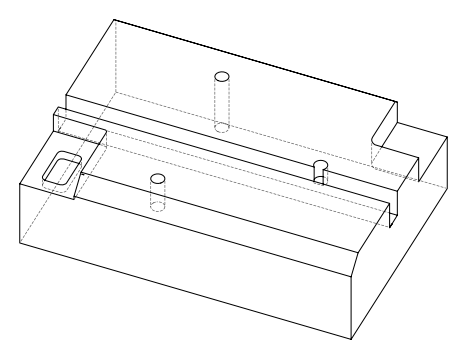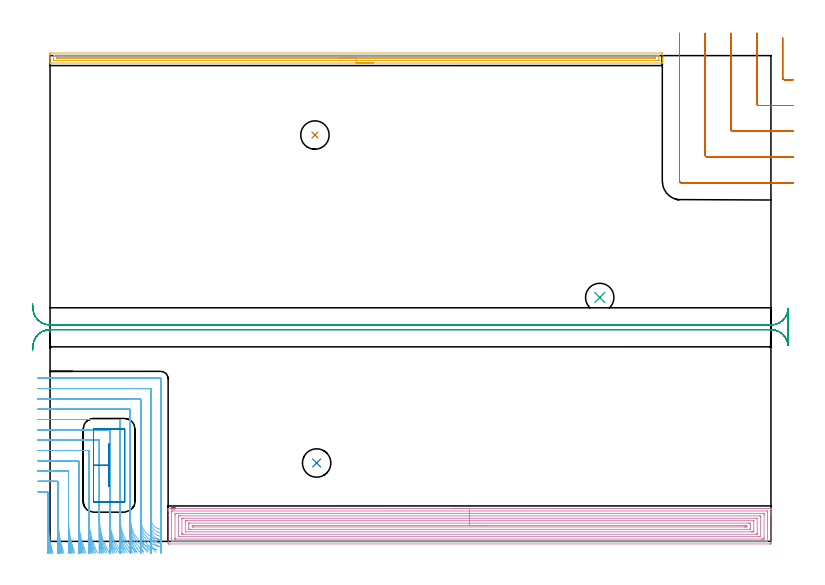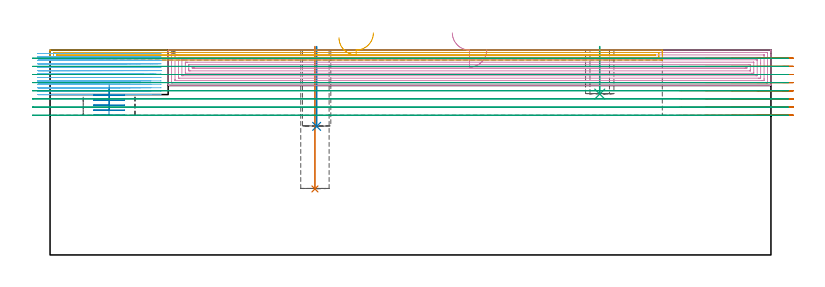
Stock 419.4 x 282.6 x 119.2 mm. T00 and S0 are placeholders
(PLAN: 9 operations, 5 tool changes, 94.8 min)
(1 INDEXABLE_INSERT_DRILL_BLIND_HOLE_FROM_SOLID | STEP1POCKET | NXT0302_004 | 0.33 min | 17199 mm3)
(2 INDEXABLE_INSERT_DRILL_BLIND_HOLE_FROM_SOLID_1 | STEP1POCKET_1 | NXT0302_004 | 0.19 min | 9434 mm3)
(3 INDEXABLE_INSERT_DRILL_BLIND_HOLE_FROM_SOLID_2 | STEP1POCKET_2 | NXT0302_004 | 0.11 min | 5421 mm3)
(4 AREA_MILL | FG_CHAMFER_SURFACE | UGT0205_001 | 22.7 min | 76103 mm3)
(5 AREA_MILL_1 | FG_CHAMFER_SURFACE_1 | UGT0205_001 | 8.69 min | 6055 mm3)
(6 MILL_CORNER_NOTCH_RECTANGULAR | CORNER_NOTCH_RECTANGULAR | NXT0201_009 | Follow Part, ap 2, ae 75% | 37.19 min | 174188 mm3)
(7 MILL_CORNER_NOTCH_RECTANGULAR_1 | CORNER_NOTCH_RECTANGULAR_1 | UGT0201_094 | Follow Part, ap 5, ae 75% | 8.38 min | 200171 mm3)
(8 MILL_RECTANGULAR_POCKET | POCKET_RECTANGULAR_STRAIGHT | NXT0201_011 | Follow Part, ap 3, ae 75% | 2.27 min | 19284 mm3)
(9 MILL_RECTANGULAR_SLOT | SLOT_RECTANGULAR | UGT0201_094 | Follow Part, ap 5, ae 75% | 14.93 min | 360445 mm3)
(TOOL NXT0302_004 | Index. Insert Drill 16.5mm [880-D1650L20-05] | D16.5 PA176 FL83 Z2)
(TOOL UGT0205_001 | Chamfer Mill 20 x 3 x 45 deg. | D20 FL50 Z2)
(TOOL NXT0201_009 | ENDMILL 8mm [2P460-0800-NA 1630] | D8 FL26 Z6)
(TOOL UGT0201_094 | End mill 20 mm | D20 FL38 Z4)
(TOOL NXT0201_011 | ENDMILL 12mm [2P460-1200-NA 1630] | D12 FL38 Z6)
(OP 1 INDEXABLE_INSERT_DRILL_BLIND_HOLE_FROM_SOLID)
G17 G21 G94 G90
T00 M6
G54
G17 G0 G90 X154.1 Y236.4 S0 M3
G43 Z129.2 H1
G94 G81 G98 Z38.4 F250. R121.2
G80
M5
M2
(OP 2 INDEXABLE_INSERT_DRILL_BLIND_HOLE_FROM_SOLID_1)
G17 G21 G94 G90
T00 M6
G54
G17 G0 G90 X155.1 Y45.6 S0 M3
G43 Z129.2 H1
G94 G81 G98 Z74.8 F250. R121.2
G80
M5
M2
(OP 3 INDEXABLE_INSERT_DRILL_BLIND_HOLE_FROM_SOLID_2)
G17 G21 G94 G90
T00 M6
G54
G17 G0 G90 X319.8 Y141.9 S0 M3
G43 Z129.2 H1
G94 G81 G98 Z93.6 F250. R121.2
G80
M5
M2
(OP 4 AREA_MILL)
G17 G21 G94 G90
T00 M6
G54
G17 G0 G90 X234.05 Y19.1 S1061 M3
G43 Z129.2 H0
G94 G1 X234.088 Z128.328 F250.
X234.202 Z127.463
X234.391 Z126.612
X234.653 Z125.78
X234.987 Z124.974
X235.39 Z124.2
X235.858 Z123.464
X236.39 Z122.772
X236.979 Z122.129
X237.622 Z121.539
X238.314 Z121.008
X239.05 Z120.54
X239.824 Z120.137
X240.63 Z119.803
X241.462 Z119.541
X242.314 Z119.352
X243.178 Z119.238
X244.05 Z119.2
X419.223
X419.39 Y19.097 Z119.188
X419.393 Y19.065 Z119.156
X419.4 Y18.675 Z118.775
Y18.377 Z118.477
Y17.676 Z117.771
Y16.437 Z116.534
Y15.9 Z115.995
Y15.281 Z115.377
Y-0.695 Z99.403
X419.398 Y-0.963 Z99.134
X419.392 Y-1.492 Z98.606
X419.311 Y-1.494 Z98.603
X418.776 Y-1.5 Z98.6
X69.324
X68.788 Y-1.494 Z98.603
X68.708 Y-1.492 Z98.606
X68.7 Y-0.963 Z99.134
Y15.281 Z115.377
Y17.676 Z117.771
Y18.377 Z118.477
Y18.676 Z118.775
X68.707 Y19.065 Z119.156
X68.71 Y19.097 Z119.188
X68.877 Y19.1 Z119.2
X244.05
Y17.686 Z117.786
X416.989 Y17.685 Z117.785
X417.39 Y17.676 Z117.776
X417.399 Y17.269 Z117.369
X417.4 Y9.483 Z109.583
X417.399 Y0.405 Z100.505
X417.39 Y-0.076 Z100.024
X416.999 Y-0.086 Z100.014
X416.989
X71.111
X70.71 Y-0.076 Z100.024
X70.701 Y0.331 Z100.431
X70.7 Y11.871 Z111.971
X70.701 Y17.195 Z117.295
X70.71 Y17.676 Z117.776
X71.101 Y17.686 Z117.786
X71.111
X244.05
Y16.271 Z116.371
X415.201
X415.326 Y16.269 Z116.369
X415.37 Y16.267 Z116.367
X415.388 Y16.265 Z116.365
X415.391 Y16.228 Z116.328
X415.396 Y16.097 Z116.197
X415.399 Y15.9 Z116.
X415.4 Y15.703 Z115.803
Y2.39 Z102.49
X415.397 Y1.7 Z101.8
X415.393 Y1.509 Z101.609
X415.379 Y1.335 Z101.435
X415.201 Y1.333 Z101.433
X414.68 Y1.33 Z101.43
X414.308 Y1.329 Z101.429
X413.788 Y1.328 Z101.428
X72.898 Y1.329 Z101.429
X72.774 Y1.331 Z101.431
X72.73 Y1.333 Z101.433
X72.712 Y1.335 Z101.435
X72.709 Y1.372 Z101.472
X72.704 Y1.502 Z101.602
X72.701 Y1.7 Z101.8
X72.7 Y1.897 Z101.997
Y15.21 Z115.31
X72.703 Y15.9 Z116.
X72.707 Y16.091 Z116.191
X72.721 Y16.264 Z116.364
X72.898 Y16.267 Z116.367
X73.42 Y16.27 Z116.37
X73.792 Y16.271 Z116.371
X74.312
X244.05
Y14.857 Z114.957
X412.677
X413.3 Y14.854 Z114.954
X413.371 Y14.852 Z114.952
X413.388 Y14.851 Z114.951
X413.391 Y14.833 Z114.933
X413.395 Y14.78 Z114.88
X413.398 Y14.566 Z114.666
X413.4 Y14.139 Z114.239
Y11.477 Z111.577
Y3.489 Z103.589
X413.398 Y3.038 Z103.138
X413.394 Y2.82 Z102.92
X413.39 Y2.766 Z102.866
X413.385 Y2.749 Z102.849
X413.362 Y2.748 Z102.848
X413.255 Y2.745 Z102.845
X412.52 Y2.743 Z102.843
X412.364
X75.423
X74.8 Y2.746 Z102.846
X74.729 Y2.748 Z102.848
X74.712 Y2.749 Z102.849
X74.709 Y2.767 Z102.867
X74.705 Y2.82 Z102.92
X74.701 Y3.034 Z103.134
X74.7 Y3.461 Z103.561
Y6.123 Z106.223
Y14.111 Z114.211
X74.702 Y14.562 Z114.662
X74.706 Y14.78 Z114.88
X74.71 Y14.834 Z114.934
X74.715 Y14.851 Z114.951
X74.738 Y14.852 Z114.952
X74.845 Y14.855 Z114.955
X75.58 Y14.857 Z114.957
X75.736
X244.05
Y13.443 Z113.543
X410.733
X410.939 Y13.442 Z113.542
X411.352 Y13.436 Z113.536
X411.391 Y13.434 Z113.534
X411.394 Y13.422 Z113.522
X411.398 Y13.391 Z113.491
X411.4 Y13.332 Z113.432
Y13.238 Z113.338
X411.399 Y4.588 Z104.688
X411.396 Y4.362 Z104.462
X411.39 Y4.197 Z104.297
X411.385 Y4.164 Z104.264
X411.284 Y4.161 Z104.261
X411.146 Y4.158 Z104.258
X410.939 Y4.157 Z104.257
X410.733
X77.367
X77.16 Y4.158 Z104.258
X76.748 Y4.164 Z104.264
X76.709 Y4.166 Z104.266
X76.706 Y4.178 Z104.278
X76.702 Y4.209 Z104.309
X76.7 Y4.268 Z104.368
Y4.362 Z104.462
X76.701 Y13.012 Z113.112
X76.704 Y13.238 Z113.338
X76.71 Y13.403 Z113.503
X76.715 Y13.436 Z113.536
X76.816 Y13.439 Z113.539
X76.954 Y13.442 Z113.542
X77.161 Y13.443 Z113.543
X77.367
X244.05
Y12.029 Z112.129
X409.269 Y12.028 Z112.128
X409.344 Y12.027 Z112.127
X409.38 Y12.024 Z112.124
X409.39 Y12.022 Z112.122
X409.392 Y12.013 Z112.113
X409.398 Y11.9 Z112.
X409.4 Y6.137 Z106.237
X409.398 Y5.687 Z105.787
X409.394 Y5.622 Z105.722
X409.39 Y5.586 Z105.686
X409.37 Y5.578 Z105.678
X409.23 Y5.575 Z105.675
X408.945 Y5.573 Z105.673
X408.621 Y5.571 Z105.671
X408.052
X78.831
X78.756 Y5.573 Z105.673
X78.72 Y5.576 Z105.676
X78.71 Y5.578 Z105.678
X78.708 Y5.587 Z105.687
X78.701 Y5.7 Z105.8
X78.7 Y11.027 Z111.127
Y11.463 Z111.563
X78.702 Y11.913 Z112.013
X78.706 Y11.978 Z112.078
X78.71 Y12.014 Z112.114
X78.73 Y12.022 Z112.122
X78.87 Y12.024 Z112.124
X79.155 Y12.027 Z112.127
X79.479 Y12.029 Z112.129
X80.048
X244.05
Y10.615 Z110.715
X406.264
X407.122 Y10.611 Z110.711
X407.158 Y10.608 Z110.708
X407.39 Y10.575 Z110.675
X407.396 Y10.338 Z110.438
X407.399 Y9.688 Z109.788
X407.4 Y9.447 Z109.547
X407.399 Y7.673 Z107.773
X407.392 Y7.025 Z107.125
X407.39 Y7.001 Z107.101
X407.316 Y6.992 Z107.092
X407.237 Y6.987 Z107.087
X407.197 Y6.986 Z107.086
X81.836 Y6.985 Z107.085
X80.978 Y6.989 Z107.089
X80.942 Y6.992 Z107.092
X80.71 Y7.025 Z107.125
X80.704 Y7.262 Z107.362
X80.701 Y7.912 Z108.012
X80.7 Y8.153 Z108.253
X80.701 Y9.927 Z110.027
X80.708 Y10.575 Z110.675
X80.71 Y10.599 Z110.699
X80.784 Y10.608 Z110.708
X80.863 Y10.613 Z110.713
X80.903 Y10.614 Z110.714
X244.05 Y10.615 Z110.715
Y9.2 Z109.3
X404.477
X404.969 Y9.198 Z109.298
X405.37 Y9.193 Z109.293
X405.398 Y8.8 Z108.9
Y8.772 Z108.872
X405.37 Y8.407 Z108.507
X404.878 Y8.401 Z108.501
X404.477 Y8.4 Z108.5
X403.986
X83.623
X83.131 Y8.402 Z108.502
X82.73 Y8.407 Z108.507
X82.702 Y8.8 Z108.9
X82.701 Y8.828 Z108.928
X82.73 Y9.193 Z109.293
X83.222 Y9.198 Z109.298
X83.623 Y9.2 Z109.3
X84.114
X244.05
X244.922 Z109.338
X245.786 Z109.452
X246.638 Z109.641
X247.47 Z109.903
X248.276 Z110.237
X249.05 Z110.64
X249.786 Z111.109
X250.478 Z111.64
X251.121 Z112.229
X251.71 Z112.873
X252.242 Z113.565
X252.71 Z114.3
X253.113 Z115.074
X253.447 Z115.88
X253.709 Z116.712
X253.898 Z117.564
X254.012 Z118.429
X254.05 Z119.3
G0 Z129.2
M5
M2
(OP 5 AREA_MILL_1)
G17 G21 G94 G90
T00 M6
G54
G17 G0 G90 X188.1 Y278.3 S1061 M3
G43 Z129.2 H0
G94 G1 X188.062 Z128.328 F250.
X187.948 Z127.463
X187.759 Z126.612
X187.497 Z125.78
X187.163 Z124.974
X186.76 Z124.2
X186.292 Z123.464
X185.76 Z122.772
X185.171 Z122.129
X184.528 Z121.539
X183.836 Z121.008
X183.1 Z120.54
X182.326 Z120.137
X181.52 Z119.803
X180.688 Z119.541
X179.837 Z119.352
X178.972 Z119.238
X178.1 Z119.2
X0.181
X0.01 Y278.303 Z119.188
X0.002 Y278.416 Z119.076
X0. Y278.535 Z118.965
Y278.756 Z118.744
Y279.46 Z118.035
Y280.682 Z116.815
Y281.2 Z116.294
Y281.811 Z115.684
Y283.551 Z113.946
X0.003 Y283.81 Z113.687
X0.01 Y284.094 Z113.403
X0.332 Y284.098 Z113.4
X0.628 Y284.1
X355.572
X355.868 Y284.098
X356.19 Y284.094 Z113.403
X356.2 Y283.81 Z113.687
Y281.2 Z116.294
Y280.682 Z116.815
Y280.33 Z117.166
Y279.812 Z117.684
Y279.46 Z118.035
Y278.756 Z118.744
Y278.535 Z118.965
X356.198 Y278.416 Z119.076
X356.19 Y278.303 Z119.188
X356.019 Y278.3 Z119.2
X178.1
Y279.714 Z117.786
X2.416 Y279.715 Z117.785
X2.153 Y279.716 Z117.784
X2.053 Y279.719 Z117.781
X2.011 Y279.721 Z117.779
X2.009 Y279.744 Z117.756
X2.002 Y279.863 Z117.637
X2. Y280.33 Z117.17
Y280.735 Z116.765
Y282.07 Z115.43
Y282.474 Z115.026
X2.003 Y282.61 Z114.89
X2.007 Y282.658 Z114.842
X2.011 Y282.679 Z114.821
X2.022 Y282.681 Z114.819
X2.1 Y282.683 Z114.817
X2.416 Y282.685 Z114.815
X2.677 Y282.686 Z114.814
X353.784 Y282.685 Z114.815
X354.047 Y282.684 Z114.816
X354.147 Y282.681 Z114.819
X354.189 Y282.679 Z114.821
X354.191 Y282.656 Z114.844
X354.198 Y282.537 Z114.963
X354.2 Y282.07 Z115.43
Y281.665 Z115.835
Y280.33 Z117.17
Y279.926 Z117.574
X354.197 Y279.79 Z117.71
X354.193 Y279.742 Z117.758
X354.189 Y279.72 Z117.78
X354.178 Y279.719 Z117.781
X354.1 Y279.717 Z117.783
X353.784 Y279.715 Z117.785
X353.523 Y279.714 Z117.786
X178.1
Y281.128 Z116.372
X4.277 Y281.129 Z116.371
X4.204 Y281.13 Z116.37
X4.131 Y281.133 Z116.367
X4.01 Y281.14 Z116.36
X4.008 Y281.2 Z116.3
X4.01 Y281.248 Z116.252
X4.016 Y281.265 Z116.235
X4.058 Y281.268 Z116.232
X4.132 Y281.271 Z116.229
X351.923
X351.996 Y281.27 Z116.23
X352.069 Y281.267 Z116.233
X352.19 Y281.26 Z116.24
X352.192 Y281.2 Z116.3
X352.19 Y281.152 Z116.348
X352.184 Y281.135 Z116.365
X352.142 Y281.132 Z116.368
X352.068 Y281.129 Z116.371
X178.1 Y281.128 Z116.372
X177.228 Z116.41
X176.364 Z116.524
X175.512 Z116.712
X174.68 Z116.975
X173.874 Z117.309
X173.1 Z117.711
X172.364 Z118.18
X171.672 Z118.711
X171.029 Z119.301
X170.44 Z119.944
X169.909 Z120.636
X169.44 Z121.372
X169.037 Z122.145
X168.703 Z122.951
X168.441 Z123.783
X168.252 Z124.635
X168.138 Z125.5
X168.1 Z126.372
G0 Z129.2
M5
M2
(OP 6 MILL_CORNER_NOTCH_RECTANGULAR)
G17 G21 G94 G90
T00 M6
G54
G17 G0 G90 X1.723 Y-6.898 S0 M3
G43 Z129.2 H1
Z117.208
G94 G1 X0.947 Y-4. F250.
G2 X-1.3 Y13.074 R66. F500.
G1 Y28.505
G3 X-1.695 Y28.9 R0.4
G1 X-4.
X-7. F250.
G0 Z129.2
X8.034 Y-6.876
Z117.208
G1 X7.181 Y-4.
G2 X4.7 Y13.074 R60. F500.
G1 Y34.505
G3 X4.305 Y34.9 R0.4
G1 X-4.
X-7. F250.
G0 Z129.2
X14.419 Y-6.846
Z117.208
G1 X13.47 Y-4.
G2 X10.7 Y13.074 R54. F500.
G1 Y40.504
G3 X10.304 Y40.9 R0.4
G1 X-4.
X-7. F250.
G0 Z129.2
X20.906 Y-6.804
Z117.208
G1 X19.839 Y-4.
G2 X16.7 Y13.074 R48. F500.
G1 Y46.504
G3 X16.304 Y46.9 R0.4
G1 X-4.
X-7. F250.
G0 Z129.2
X27.547 Y-6.741
Z117.208
G1 X26.327 Y-4.
G2 X22.7 Y13.074 R42. F500.
G1 Y52.504
G3 X22.304 Y52.9 R0.4
G1 X-4.
X-7. F250.
G0 Z129.2
X34.429 Y-6.641
Z117.208
G1 X33.006 Y-4.
G2 X28.7 Y13.074 R36. F500.
G1 Y58.504
G3 X28.304 Y58.9 R0.4
G1 X-4.
X-7. F250.
G0 Z129.2
X41.74 Y-6.467
Z117.208
G1 X40.033 Y-4.
G2 X34.7 Y13.074 R30. F500.
G1 Y64.504
G3 X34.304 Y64.9 R0.4
G1 X-4.
X-7. F250.
G0 Z129.2
X49.968 Y-6.108
Z117.208
G1 X47.833 Y-4.
G2 X40.7 Y13.074 R24. F500.
G1 Y70.503
G3 X40.303 Y70.9 R0.4
G1 X-4.
X-7. F250.
G0 Z129.2
X61.817 Y-4.945
Z117.208
G1 X58.973 Y-3.991
G2 X46.7 Y13.074 R18. F500.
G1 Y76.503
G3 X46.303 Y76.9 R0.4
G1 X-4.
X-7. F250.
G0 Z129.2
X64.179 Y0.992
Z117.208
G1 X62.7 Y1.242
G2 X52.7 Y13.074 R12. F500.
G1 Y82.503
G3 X52.303 Y82.9 R0.4
G1 X-4.
X-7. F250.
G0 Z129.2
X64.114 Y6.917
Z117.208
G1 X62.7 Y7.417
G2 X58.7 Y13.074 R6. F500.
G1 Y88.503
G3 X58.303 Y88.9 R0.4
G1 X-4.
X-7. F250.
G0 Z129.2
X64.7 Y10.074
Z117.208
G1 Y13.074
Y94.5 F500.
G3 X64.3 Y94.9 R0.4
G1 X-4.
X-7. F250.
G0 Z129.2
X1.132 Y-6.921
Z115.215
G1 X0.446 Y-4.
G2 X-1.3 Y11.082 R66. F500.
G1 Y28.505
G3 X-1.695 Y28.9 R0.4
G1 X-4.
X-7. F250.
G0 Z129.2
X7.38 Y-6.904
Z115.215
G1 X6.626 Y-4.
G2 X4.7 Y11.082 R60. F500.
G1 Y34.505
G3 X4.305 Y34.9 R0.4
G1 X-4.
X-7. F250.
G0 Z129.2
X13.687 Y-6.881
Z115.215
G1 X12.849 Y-4.
G2 X10.7 Y11.082 R54. F500.
G1 Y40.504
G3 X10.304 Y40.9 R0.4
G1 X-4.
X-7. F250.
G0 Z129.2
X20.073 Y-6.848
Z115.215
G1 X19.131 Y-4.
G2 X16.7 Y11.082 R48. F500.
G1 Y46.504
G3 X16.304 Y46.9 R0.4
G1 X-4.
X-7. F250.
G0 Z129.2
X26.578 Y-6.8
Z115.215
G1 X25.501 Y-4.
G2 X22.7 Y11.082 R42. F500.
G1 Y52.504
G3 X22.304 Y52.9 R0.4
G1 X-4.
X-7. F250.
G0 Z129.2
X33.268 Y-6.724
Z115.215
G1 X32.011 Y-4.
G2 X28.7 Y11.082 R36. F500.
G1 Y58.504
G3 X28.304 Y58.9 R0.4
G1 X-4.
X-7. F250.
G0 Z129.2
X40.275 Y-6.593
Z115.215
G1 X38.766 Y-4.
G2 X34.7 Y11.082 R30. F500.
G1 Y64.504
G3 X34.304 Y64.9 R0.4
G1 X-4.
X-7. F250.
G0 Z129.2
X47.916 Y-6.334
Z115.215
G1 X46.031 Y-4.
G2 X40.7 Y11.082 R24. F500.
G1 Y70.503
G3 X40.303 Y70.9 R0.4
G1 X-4.
X-7. F250.
G0 Z129.2
X57.388 Y-5.638
Z115.215
G1 X54.874 Y-4.
G2 X46.7 Y11.082 R18. F500.
G1 Y76.503
G3 X46.303 Y76.9 R0.4
G1 X-4.
X-7. F250.
G0 Z129.2
X64.109 Y-0.997
Z115.215
G1 X62.631 Y-0.739
G2 X52.7 Y11.082 R12. F500.
G1 Y82.503
G3 X52.303 Y82.9 R0.4
G1 X-4.
X-7. F250.
G0 Z129.2
X64.114 Y4.925
Z115.215
G1 X62.7 Y5.425
G2 X58.7 Y11.082 R6. F500.
G1 Y88.503
G3 X58.303 Y88.9 R0.4
G1 X-4.
X-7. F250.
G0 Z129.2
X64.7 Y8.082
Z115.215
G1 Y11.082
Y94.5 F500.
G3 X64.3 Y94.9 R0.4
G1 X-4.
X-7. F250.
G0 Z129.2
X0.606 Y-6.94
Z113.223
G1 X0.011 Y-4.
G2 X-1.3 Y9.089 R66. F500.
G1 Y28.505
G3 X-1.695 Y28.9 R0.4
G1 X-4.
X-7. F250.
G0 Z129.2
X6.8 Y-6.928
Z113.223
G1 X6.145 Y-4.
G2 X4.7 Y9.089 R60. F500.
G1 Y34.505
G3 X4.305 Y34.9 R0.4
G1 X-4.
X-7. F250.
G0 Z129.2
X13.038 Y-6.911
Z113.223
G1 X12.31 Y-4.
G2 X10.7 Y9.089 R54. F500.
G1 Y40.504
G3 X10.304 Y40.9 R0.4
G1 X-4.
X-7. F250.
G0 Z129.2
X19.337 Y-6.886
Z113.223
G1 X18.519 Y-4.
G2 X16.7 Y9.089 R48. F500.
G1 Y46.504
G3 X16.304 Y46.9 R0.4
G1 X-4.
X-7. F250.
G0 Z129.2
X25.727 Y-6.851
Z113.223
G1 X24.792 Y-4.
G2 X22.7 Y9.089 R42. F500.
G1 Y52.504
G3 X22.304 Y52.9 R0.4
G1 X-4.
X-7. F250.
G0 Z129.2
X32.255 Y-6.795
Z113.223
G1 X31.164 Y-4.
G2 X28.7 Y9.089 R36. F500.
G1 Y58.504
G3 X28.304 Y58.9 R0.4
G1 X-4.
X-7. F250.
G0 Z129.2
X39.015 Y-6.699
Z113.223
G1 X37.706 Y-4.
G2 X34.7 Y9.089 R30. F500.
G1 Y64.504
G3 X34.304 Y64.9 R0.4
G1 X-4.
X-7. F250.
G0 Z129.2
X46.22 Y-6.515
Z113.223
G1 X44.583 Y-4.
G2 X40.7 Y9.089 R24. F500.
G1 Y70.503
G3 X40.303 Y70.9 R0.4
G1 X-4.
X-7. F250.
G0 Z129.2
X54.525 Y-6.059
Z113.223
G1 X52.344 Y-4.
G2 X46.7 Y9.089 R18. F500.
G1 Y76.503
G3 X46.303 Y76.9 R0.4
G1 X-4.
X-7. F250.
G0 Z129.2
X64.691 Y-3.28
Z113.223
G1 X61.781 Y-2.551
G2 X52.7 Y9.089 R12. F500.
G1 Y82.503
G3 X52.303 Y82.9 R0.4
G1 X-4.
X-7. F250.
G0 Z129.2
X64.114 Y2.932
Z113.223
G1 X62.7 Y3.432
G2 X58.7 Y9.089 R6. F500.
G1 Y88.503
G3 X58.303 Y88.9 R0.4
G1 X-4.
X-7. F250.
G0 Z129.2
X64.7 Y6.089
Z113.223
G1 Y9.089
Y94.5 F500.
G3 X64.3 Y94.9 R0.4
G1 X-4.
X-7. F250.
G0 Z129.2
X0.14 Y-6.941
Z111.231
G1 X-0.363 Y-3.983
G2 X-1.3 Y7.097 R66. F500.
G1 Y28.505
G3 X-1.695 Y28.9 R0.4
G1 X-4.
X-7. F250.
G0 Z129.2
X6.29 Y-6.948
Z111.231
G1 X5.735 Y-4.
G2 X4.7 Y7.097 R60. F500.
G1 Y34.505
G3 X4.305 Y34.9 R0.4
G1 X-4.
X-7. F250.
G0 Z129.2
X12.469 Y-6.936
Z111.231
G1 X11.852 Y-4.
G2 X10.7 Y7.097 R54. F500.
G1 Y40.504
G3 X10.304 Y40.9 R0.4
G1 X-4.
X-7. F250.
G0 Z129.2
X18.694 Y-6.919
Z111.231
G1 X18. Y-4.
G2 X16.7 Y7.097 R48. F500.
G1 Y46.504
G3 X16.304 Y46.9 R0.4
G1 X-4.
X-7. F250.
G0 Z129.2
X24.985 Y-6.893
Z111.231
G1 X24.192 Y-4.
G2 X22.7 Y7.097 R42. F500.
G1 Y52.504
G3 X22.304 Y52.9 R0.4
G1 X-4.
X-7. F250.
G0 Z129.2
X31.378 Y-6.854
Z111.231
G1 X30.453 Y-4.
G2 X28.7 Y7.097 R36. F500.
G1 Y58.504
G3 X28.304 Y58.9 R0.4
G1 X-4.
X-7. F250.
G0 Z129.2
X37.937 Y-6.787
Z111.231
G1 X36.828 Y-4.
G2 X34.7 Y7.097 R30. F500.
G1 Y64.504
G3 X34.304 Y64.9 R0.4
G1 X-4.
X-7. F250.
G0 Z129.2
X44.807 Y-6.66
Z111.231
G1 X43.419 Y-4.
G2 X40.7 Y7.097 R24. F500.
G1 Y70.503
G3 X40.303 Y70.9 R0.4
G1 X-4.
X-7. F250.
G0 Z129.2
X52.377 Y-6.362
Z111.231
G1 X50.527 Y-4.
G2 X46.7 Y7.097 R18. F500.
G1 Y76.503
G3 X46.303 Y76.9 R0.4
G1 X-4.
X-7. F250.
G0 Z129.2
X62.521 Y-5.079
Z111.231
G1 X59.784 Y-3.85
G2 X52.7 Y7.097 R12. F500.
G1 Y82.503
G3 X52.303 Y82.9 R0.4
G1 X-4.
X-7. F250.
G0 Z129.2
X64.114 Y0.94
Z111.231
G1 X62.7 Y1.44
G2 X58.7 Y7.097 R6. F500.
G1 Y88.503
G3 X58.303 Y88.9 R0.4
G1 X-4.
X-7. F250.
G0 Z129.2
X64.7 Y4.097
Z111.231
G1 Y7.097
Y94.5 F500.
G3 X64.3 Y94.9 R0.4
G1 X-4.
X-7. F250.
G0 Z129.2
X-0.266 Y-6.914
Z109.238
G1 X-0.677 Y-3.942
G2 X-1.3 Y5.104 R66. F500.
G1 Y28.505
G3 X-1.695 Y28.9 R0.4
G1 X-4.
X-7. F250.
G0 Z129.2
X5.85 Y-6.965
Z109.238
G1 X5.395 Y-4.
G2 X4.7 Y5.104 R60. F500.
G1 Y34.505
G3 X4.305 Y34.9 R0.4
G1 X-4.
X-7. F250.
G0 Z129.2
X11.979 Y-6.957
Z109.238
G1 X11.473 Y-4.
G2 X10.7 Y5.104 R54. F500.
G1 Y40.504
G3 X10.304 Y40.9 R0.4
G1 X-4.
X-7. F250.
G0 Z129.2
X18.14 Y-6.946
Z109.238
G1 X17.571 Y-4.
G2 X16.7 Y5.104 R48. F500.
G1 Y46.504
G3 X16.304 Y46.9 R0.4
G1 X-4.
X-7. F250.
G0 Z129.2
X24.349 Y-6.929
Z109.238
G1 X23.699 Y-4.
G2 X22.7 Y5.104 R42. F500.
G1 Y52.504
G3 X22.304 Y52.9 R0.4
G1 X-4.
X-7. F250.
G0 Z129.2
X30.629 Y-6.902
Z109.238
G1 X29.87 Y-4.
G2 X28.7 Y5.104 R36. F500.
G1 Y58.504
G3 X28.304 Y58.9 R0.4
G1 X-4.
X-7. F250.
G0 Z129.2
X37.025 Y-6.859
Z109.238
G1 X36.115 Y-4.
G2 X34.7 Y5.104 R30. F500.
G1 Y64.504
G3 X34.304 Y64.9 R0.4
G1 X-4.
X-7. F250.
G0 Z129.2
X43.632 Y-6.776
Z109.238
G1 X42.494 Y-4.
G2 X40.7 Y5.104 R24. F500.
G1 Y70.503
G3 X40.303 Y70.9 R0.4
G1 X-4.
X-7. F250.
G0 Z129.2
X50.69 Y-6.588
Z109.238
G1 X49.172 Y-4.
G2 X46.7 Y5.104 R18. F500.
G1 Y76.503
G3 X46.303 Y76.9 R0.4
G1 X-4.
X-7. F250.
G0 Z129.2
X59.159 Y-5.954
Z109.238
G1 X56.883 Y-4.
G2 X52.7 Y5.104 R12. F500.
G1 Y82.503
G3 X52.303 Y82.9 R0.4
G1 X-4.
X-7. F250.
G0 Z129.2
X64.074 Y-1.049
Z109.238
G1 X62.663 Y-0.54
G2 X58.7 Y5.104 R6. F500.
G1 Y88.503
G3 X58.303 Y88.9 R0.4
G1 X-4.
X-7. F250.
G0 Z129.2
X64.7 Y2.104
Z109.238
G1 Y5.104
Y94.5 F500.
G3 X64.3 Y94.9 R0.4
G1 X-4.
X-7. F250.
G0 Z129.2
X-0.612 Y-6.874
Z107.246
G1 X-0.93 Y-3.89
G2 X-1.3 Y3.091 R66. F500.
G1 Y28.505
G3 X-1.695 Y28.9 R0.4
G1 X-4.
X-7. F250.
G0 Z129.2
X5.475 Y-6.979
Z107.246
G1 X5.121 Y-4.
G2 X4.7 Y3.091 R60. F500.
G1 Y34.505
G3 X4.305 Y34.9 R0.4
G1 X-4.
X-7. F250.
G0 Z129.2
X11.562 Y-6.974
Z107.246
G1 X11.168 Y-4.
G2 X10.7 Y3.091 R54. F500.
G1 Y40.504
G3 X10.304 Y40.9 R0.4
G1 X-4.
X-7. F250.
G0 Z129.2
X17.67 Y-6.967
Z107.246
G1 X17.227 Y-4.
G2 X16.7 Y3.091 R48. F500.
G1 Y46.504
G3 X16.304 Y46.9 R0.4
G1 X-4.
X-7. F250.
G0 Z129.2
X23.809 Y-6.957
Z107.246
G1 X23.303 Y-4.
G2 X22.7 Y3.091 R42. F500.
G1 Y52.504
G3 X22.304 Y52.9 R0.4
G1 X-4.
X-7. F250.
G0 Z129.2
X29.996 Y-6.941
Z107.246
G1 X29.405 Y-4.
G2 X28.7 Y3.091 R36. F500.
G1 Y58.504
G3 X28.304 Y58.9 R0.4
G1 X-4.
X-7. F250.
G0 Z129.2
X36.259 Y-6.915
Z107.246
G1 X35.55 Y-4.
G2 X34.7 Y3.091 R30. F500.
G1 Y64.504
G3 X34.304 Y64.9 R0.4
G1 X-4.
X-7. F250.
G0 Z129.2
X42.658 Y-6.866
Z107.246
G1 X41.772 Y-4.
G2 X40.7 Y3.091 R24. F500.
G1 Y70.503
G3 X40.303 Y70.9 R0.4
G1 X-4.
X-7. F250.
G0 Z129.2
X49.337 Y-6.757
Z107.246
G1 X48.156 Y-4.
G2 X46.7 Y3.091 R18. F500.
G1 Y76.503
G3 X46.303 Y76.9 R0.4
G1 X-4.
X-7. F250.
G0 Z129.2
X56.792 Y-6.42
Z107.246
G1 X55.019 Y-4.
G2 X52.7 Y3.091 R12. F500.
G1 Y82.503
G3 X52.303 Y82.9 R0.4
G1 X-4.
X-7. F250.
G0 Z129.2
X64.757 Y-3.617
Z107.246
G1 X62.062 Y-2.298
G2 X58.7 Y3.091 R6. F500.
G1 Y88.503
G3 X58.303 Y88.9 R0.4
G1 X-4.
X-7. F250.
G0 Z129.2
X64.7 Y0.091
Z107.246
G1 Y3.091
Y94.5 F500.
G3 X64.3 Y94.9 R0.4
G1 X-4.
X-7. F250.
G0 Z129.2
X-1.06 Y-6.808
Z105.254
G1 X-1.213 Y-3.812
G2 X-1.3 Y-0.431 R66. F500.
G1 Y28.505
G3 X-1.695 Y28.9 R0.4
G1 X-4.
X-7. F250.
G0 Z129.2
X4.985 Y-6.995
Z105.254
G1 X4.806 Y-4.
G2 X4.7 Y-0.431 R60. F500.
G1 Y34.505
G3 X4.305 Y34.9 R0.4
G1 X-4.
X-7. F250.
G0 Z129.2
X11.016 Y-6.993
Z105.254
G1 X10.818 Y-4.
G2 X10.7 Y-0.431 R54. F500.
G1 Y40.504
G3 X10.304 Y40.9 R0.4
G1 X-4.
X-7. F250.
G0 Z129.2
X17.056 Y-6.992
Z105.254
G1 X16.833 Y-4.
G2 X16.7 Y-0.431 R48. F500.
G1 Y46.504
G3 X16.304 Y46.9 R0.4
G1 X-4.
X-7. F250.
G0 Z129.2
X23.107 Y-6.989
Z105.254
G1 X22.852 Y-4.
G2 X22.7 Y-0.431 R42. F500.
G1 Y52.504
G3 X22.304 Y52.9 R0.4
G1 X-4.
X-7. F250.
G0 Z129.2
X29.175 Y-6.985
Z105.254
G1 X28.877 Y-4.
G2 X28.7 Y-0.431 R36. F500.
G1 Y58.504
G3 X28.304 Y58.9 R0.4
G1 X-4.
X-7. F250.
G0 Z129.2
X35.27 Y-6.979
Z105.254
G1 X34.913 Y-4.
G2 X34.7 Y-0.431 R30. F500.
G1 Y64.504
G3 X34.304 Y64.9 R0.4
G1 X-4.
X-7. F250.
G0 Z129.2
X41.413 Y-6.967
Z105.254
G1 X40.967 Y-4.
G2 X40.7 Y-0.431 R24. F500.
G1 Y70.503
G3 X40.303 Y70.9 R0.4
G1 X-4.
X-7. F250.
G0 Z129.2
X47.652 Y-6.94
Z105.254
G1 X47.057 Y-4.
G2 X46.7 Y-0.431 R18. F500.
G1 Y76.503
G3 X46.303 Y76.9 R0.4
G1 X-4.
X-7. F250.
G0 Z129.2
X54.136 Y-6.864
Z105.254
G1 X53.243 Y-4.
G2 X52.7 Y-0.431 R12. F500.
G1 Y82.503
G3 X52.303 Y82.9 R0.4
G1 X-4.
X-7. F250.
G0 Z129.2
X61.662 Y-6.411
Z105.254
G1 X59.877 Y-4.
G2 X58.7 Y-0.431 R6. F500.
G1 Y88.503
G3 X58.303 Y88.9 R0.4
G1 X-4.
X-7. F250.
G0 Z129.2
X64.7 Y-3.431
Z105.254
G1 Y-0.431
Y94.5 F500.
G3 X64.3 Y94.9 R0.4
G1 X-4.
X-7. F250.
G0 Z129.2
X-1.285 Y-6.783
Z103.261
G1 X-1.299 Y-3.783
X-1.3 Y-3.469 F500.
Y28.505
G3 X-1.695 Y28.9 R0.4
G1 X-4.
X-7. F250.
G0 Z129.2
X4.729 Y-7.
Z103.261
G1 X4.702 Y-4.
G2 X4.7 Y-3.469 R60. F500.
G1 Y34.505
G3 X4.305 Y34.9 R0.4
G1 X-4.
X-7. F250.
G0 Z129.2
X10.732 Y-7.
Z103.261
G1 X10.703 Y-4.
G2 X10.7 Y-3.469 R54. F500.
G1 Y40.504
G3 X10.304 Y40.9 R0.4
G1 X-4.
X-7. F250.
G0 Z129.2
X16.736 Y-7.
Z103.261
G1 X16.703 Y-4.
G2 X16.7 Y-3.469 R48. F500.
G1 Y46.504
G3 X16.304 Y46.9 R0.4
G1 X-4.
X-7. F250.
G0 Z129.2
X22.741 Y-7.
Z103.261
G1 X22.703 Y-4.
G2 X22.7 Y-3.469 R42. F500.
G1 Y52.504
G3 X22.304 Y52.9 R0.4
G1 X-4.
X-7. F250.
G0 Z129.2
X28.748 Y-7.
Z103.261
G1 X28.704 Y-4.
G2 X28.7 Y-3.469 R36. F500.
G1 Y58.504
G3 X28.304 Y58.9 R0.4
G1 X-4.
X-7. F250.
G0 Z129.2
X34.758 Y-7.
Z103.261
G1 X34.705 Y-4.
G2 X34.7 Y-3.469 R30. F500.
G1 Y64.504
G3 X34.304 Y64.9 R0.4
G1 X-4.
X-7. F250.
G0 Z129.2
X40.772 Y-6.999
Z103.261
G1 X40.706 Y-4.
G2 X40.7 Y-3.469 R24. F500.
G1 Y70.504
G3 X40.304 Y70.9 R0.4
G1 X-4.
X-7. F250.
G0 Z129.2
X46.796 Y-6.999
Z103.261
G1 X46.708 Y-4.
G2 X46.7 Y-3.469 R18. F500.
G1 Y76.503
G3 X46.303 Y76.9 R0.4
G1 X-4.
X-7. F250.
G0 Z129.2
X52.845 Y-6.997
Z103.261
G1 X52.712 Y-4.
G2 X52.7 Y-3.469 R12. F500.
G1 Y82.503
G3 X52.303 Y82.9 R0.4
G1 X-4.
X-7. F250.
G0 Z129.2
X58.989 Y-6.988
Z103.261
G1 X58.724 Y-4.
G2 X58.7 Y-3.469 R6. F500.
G1 Y88.503
G3 X58.303 Y88.9 R0.4
G1 X-4.
X-7. F250.
G0 Z129.2
X64.7 Y-6.469
Z103.261
G1 Y-3.469
Y94.5 F500.
G3 X64.3 Y94.9 R0.4
G1 X-4.
X-7. F250.
G0 Z129.2
X-1.3 Y-6.783
Z101.269
G1 Y-3.783
Y28.505 F500.
G3 X-1.695 Y28.9 R0.4
G1 X-4.
X-7. F250.
G0 Z129.2
X4.7 Y-7.
Z101.269
G1 Y-4.
Y34.505 F500.
G3 X4.305 Y34.9 R0.4
G1 X-4.
X-7. F250.
G0 Z129.2
X10.7 Y-7.
Z101.269
G1 Y-4.
Y40.504 F500.
G3 X10.304 Y40.9 R0.4
G1 X-4.
X-7. F250.
G0 Z129.2
X16.7 Y-7.
Z101.269
G1 Y-4.
Y46.504 F500.
G3 X16.304 Y46.9 R0.4
G1 X-4.
X-7. F250.
G0 Z129.2
X22.7 Y-7.
Z101.269
G1 Y-4.
Y52.504 F500.
G3 X22.304 Y52.9 R0.4
G1 X-4.
X-7. F250.
G0 Z129.2
X28.7 Y-7.
Z101.269
G1 Y-4.
Y58.504 F500.
G3 X28.304 Y58.9 R0.4
G1 X-4.
X-7. F250.
G0 Z129.2
X34.7 Y-7.
Z101.269
G1 Y-4.
Y64.504 F500.
G3 X34.304 Y64.9 R0.4
G1 X-4.
X-7. F250.
G0 Z129.2
X40.7 Y-7.
Z101.269
G1 Y-4.
Y70.504 F500.
G3 X40.303 Y70.9 R0.4
G1 X-4.
X-7. F250.
G0 Z129.2
X46.7 Y-7.
Z101.269
G1 Y-4.
Y76.503 F500.
G3 X46.303 Y76.9 R0.4
G1 X-4.
X-7. F250.
G0 Z129.2
X52.7 Y-7.
Z101.269
G1 Y-4.
Y82.503 F500.
G3 X52.303 Y82.9 R0.4
G1 X-4.
X-7. F250.
G0 Z129.2
X58.7 Y-7.
Z101.269
G1 Y-4.
Y88.503 F500.
G3 X58.303 Y88.9 R0.4
G1 X-4.
X-7. F250.
G0 Z129.2
X64.7 Y-7.
Z101.269
G1 Y-4.
Y94.5 F500.
G3 X64.3 Y94.9 R0.4
G1 X-4.
X-7. F250.
G0 Z129.2
X-1.3 Y-6.783
Z99.277
G1 Y-3.783
Y28.505 F500.
G3 X-1.695 Y28.9 R0.4
G1 X-4.
X-7. F250.
G0 Z129.2
X4.7 Y-7.
Z99.277
G1 Y-4.
Y34.505 F500.
G3 X4.305 Y34.9 R0.4
G1 X-4.
X-7. F250.
G0 Z129.2
X10.7 Y-7.
Z99.277
G1 Y-4.
Y40.504 F500.
G3 X10.304 Y40.9 R0.4
G1 X-4.
X-7. F250.
G0 Z129.2
X16.7 Y-7.
Z99.277
G1 Y-4.
Y46.504 F500.
G3 X16.304 Y46.9 R0.4
G1 X-4.
X-7. F250.
G0 Z129.2
X22.7 Y-7.
Z99.277
G1 Y-4.
Y52.504 F500.
G3 X22.304 Y52.9 R0.4
G1 X-4.
X-7. F250.
G0 Z129.2
X28.7 Y-7.
Z99.277
G1 Y-4.
Y58.504 F500.
G3 X28.304 Y58.9 R0.4
G1 X-4.
X-7. F250.
G0 Z129.2
X34.7 Y-7.
Z99.277
G1 Y-4.
Y64.504 F500.
G3 X34.304 Y64.9 R0.4
G1 X-4.
X-7. F250.
G0 Z129.2
X40.7 Y-7.
Z99.277
G1 Y-4.
Y70.504 F500.
G3 X40.303 Y70.9 R0.4
G1 X-4.
X-7. F250.
G0 Z129.2
X46.7 Y-7.
Z99.277
G1 Y-4.
Y76.503 F500.
G3 X46.303 Y76.9 R0.4
G1 X-4.
X-7. F250.
G0 Z129.2
X52.7 Y-7.
Z99.277
G1 Y-4.
Y82.503 F500.
G3 X52.303 Y82.9 R0.4
G1 X-4.
X-7. F250.
G0 Z129.2
X58.7 Y-7.
Z99.277
G1 Y-4.
Y88.503 F500.
G3 X58.303 Y88.9 R0.4
G1 X-4.
X-7. F250.
G0 Z129.2
X64.7 Y-7.
Z99.277
G1 Y-4.
Y94.5 F500.
G3 X64.3 Y94.9 R0.4
G1 X-4.
X-7. F250.
G0 Z129.2
X-1.3 Y-6.783
Z97.285
G1 Y-3.783
Y28.505 F500.
G3 X-1.695 Y28.9 R0.4
G1 X-4.
X-7. F250.
G0 Z129.2
X4.7 Y-7.
Z97.285
G1 Y-4.
Y34.505 F500.
G3 X4.305 Y34.9 R0.4
G1 X-4.
X-7. F250.
G0 Z129.2
X10.7 Y-7.
Z97.285
G1 Y-4.
Y40.504 F500.
G3 X10.304 Y40.9 R0.4
G1 X-4.
X-7. F250.
G0 Z129.2
X16.7 Y-7.
Z97.285
G1 Y-4.
Y46.504 F500.
G3 X16.304 Y46.9 R0.4
G1 X-4.
X-7. F250.
G0 Z129.2
X22.7 Y-7.
Z97.285
G1 Y-4.
Y52.504 F500.
G3 X22.304 Y52.9 R0.4
G1 X-4.
X-7. F250.
G0 Z129.2
X28.7 Y-7.
Z97.285
G1 Y-4.
Y58.504 F500.
G3 X28.304 Y58.9 R0.4
G1 X-4.
X-7. F250.
G0 Z129.2
X34.7 Y-7.
Z97.285
G1 Y-4.
Y64.504 F500.
G3 X34.304 Y64.9 R0.4
G1 X-4.
X-7. F250.
G0 Z129.2
X40.7 Y-7.
Z97.285
G1 Y-4.
Y70.503 F500.
G3 X40.303 Y70.9 R0.4
G1 X-4.
X-7. F250.
G0 Z129.2
X46.7 Y-7.
Z97.285
G1 Y-4.
Y76.503 F500.
G3 X46.303 Y76.9 R0.4
G1 X-4.
X-7. F250.
G0 Z129.2
X52.7 Y-7.
Z97.285
G1 Y-4.
Y82.503 F500.
G3 X52.303 Y82.9 R0.4
G1 X-4.
X-7. F250.
G0 Z129.2
X58.7 Y-7.
Z97.285
G1 Y-4.
Y88.503 F500.
G3 X58.303 Y88.9 R0.4
G1 X-4.
X-7. F250.
G0 Z129.2
X64.7 Y-7.
Z97.285
G1 Y-4.
Y94.5 F500.
G3 X64.3 Y94.9 R0.4
G1 X-4.
X-7. F250.
G0 Z129.2
X-1.3 Y-6.783
Z95.292
G1 Y-3.783
Y28.505 F500.
G3 X-1.695 Y28.9 R0.4
G1 X-4.
X-7. F250.
G0 Z129.2
X4.7 Y-7.
Z95.292
G1 Y-4.
Y34.505 F500.
G3 X4.305 Y34.9 R0.4
G1 X-4.
X-7. F250.
G0 Z129.2
X10.7 Y-7.
Z95.292
G1 Y-4.
Y40.504 F500.
G3 X10.304 Y40.9 R0.4
G1 X-4.
X-7. F250.
G0 Z129.2
X16.7 Y-7.
Z95.292
G1 Y-4.
Y46.504 F500.
G3 X16.304 Y46.9 R0.4
G1 X-4.
X-7. F250.
G0 Z129.2
X22.7 Y-7.
Z95.292
G1 Y-4.
Y52.504 F500.
G3 X22.304 Y52.9 R0.4
G1 X-4.
X-7. F250.
G0 Z129.2
X28.7 Y-7.
Z95.292
G1 Y-4.
Y58.504 F500.
G3 X28.304 Y58.9 R0.4
G1 X-4.
X-7. F250.
G0 Z129.2
X34.7 Y-7.
Z95.292
G1 Y-4.
Y64.504 F500.
G3 X34.304 Y64.9 R0.4
G1 X-4.
X-7. F250.
G0 Z129.2
X40.7 Y-7.
Z95.292
G1 Y-4.
Y70.503 F500.
G3 X40.303 Y70.9 R0.4
G1 X-4.
X-7. F250.
G0 Z129.2
X46.7 Y-7.
Z95.292
G1 Y-4.
Y76.503 F500.
G3 X46.303 Y76.9 R0.4
G1 X-4.
X-7. F250.
G0 Z129.2
X52.7 Y-7.
Z95.292
G1 Y-4.
Y82.503 F500.
G3 X52.303 Y82.9 R0.4
G1 X-4.
X-7. F250.
G0 Z129.2
X58.7 Y-7.
Z95.292
G1 Y-4.
Y88.503 F500.
G3 X58.303 Y88.9 R0.4
G1 X-4.
X-7. F250.
G0 Z129.2
X64.7 Y-7.
Z95.292
G1 Y-4.
Y94.5 F500.
G3 X64.3 Y94.9 R0.4
G1 X-4.
X-7. F250.
G0 Z129.2
X-1.3 Y-6.783
Z93.3
G1 Y-3.783
Y28.505 F500.
G3 X-1.695 Y28.9 R0.4
G1 X-4.
X-7. F250.
G0 Z129.2
X4.7 Y-7.
Z93.3
G1 Y-4.
Y34.505 F500.
G3 X4.305 Y34.9 R0.4
G1 X-4.
X-7. F250.
G0 Z129.2
X10.7 Y-7.
Z93.3
G1 Y-4.
Y40.504 F500.
G3 X10.304 Y40.9 R0.4
G1 X-4.
X-7. F250.
G0 Z129.2
X16.7 Y-7.
Z93.3
G1 Y-4.
Y46.504 F500.
G3 X16.304 Y46.9 R0.4
G1 X-4.
X-7. F250.
G0 Z129.2
X22.7 Y-7.
Z93.3
G1 Y-4.
Y52.504 F500.
G3 X22.304 Y52.9 R0.4
G1 X-4.
X-7. F250.
G0 Z129.2
X28.7 Y-7.
Z93.3
G1 Y-4.
Y58.504 F500.
G3 X28.304 Y58.9 R0.4
G1 X-4.
X-7. F250.
G0 Z129.2
X34.7 Y-7.
Z93.3
G1 Y-4.
Y64.504 F500.
G3 X34.304 Y64.9 R0.4
G1 X-4.
X-7. F250.
G0 Z129.2
X40.7 Y-7.
Z93.3
G1 Y-4.
Y70.503 F500.
G3 X40.303 Y70.9 R0.4
G1 X-4.
X-7. F250.
G0 Z129.2
X46.7 Y-7.
Z93.3
G1 Y-4.
Y76.503 F500.
G3 X46.303 Y76.9 R0.4
G1 X-4.
X-7. F250.
G0 Z129.2
X52.7 Y-7.
Z93.3
G1 Y-4.
Y82.503 F500.
G3 X52.303 Y82.9 R0.4
G1 X-4.
X-7. F250.
G0 Z129.2
X58.7 Y-7.
Z93.3
G1 Y-4.
Y88.503 F500.
G3 X58.303 Y88.9 R0.4
G1 X-4.
X-7. F250.
G0 Z129.2
X64.7 Y-7.
Z93.3
G1 Y-4.
Y94.5 F500.
G3 X64.3 Y94.9 R0.4
G1 X-4.
X-7. F250.
G0 Z129.2
M5
M2
(OP 7 MILL_CORNER_NOTCH_RECTANGULAR_1)
G17 G21 G94 G90
T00 M6
G54
G17 G0 G90 X426.2 Y292.932 S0 M3
G43 Z129.2 H0
Z114.462
G94 G1 Y289.932 F250.
Y269.594 F500.
G3 X427.194 Y268.6 R1.
G1 X429.4
X432.4 F250.
G0 Z129.2
X411.2 Y295.6
Z114.462
G1 Y292.6
Y254.595 F500.
G3 X412.195 Y253.6 R1.
G1 X429.4
X432.4 F250.
G0 Z129.2
X396.2 Y295.6
Z114.462
G1 Y292.6
Y239.595 F500.
G3 X397.195 Y238.6 R1.
G1 X429.4
X432.4 F250.
G0 Z129.2
X381.2 Y295.6
Z114.462
G1 Y292.6
Y224.595 F500.
G3 X382.195 Y223.6 R1.
G1 X429.4
X432.4 F250.
G0 Z129.2
X366.2 Y295.6
Z114.462
G1 Y292.6
Y209.7 F500.
G3 X367.3 Y208.6 R1.1
G1 X429.4
X432.4 F250.
G0 Z129.2
X426.2 Y292.932
Z109.725
G1 Y289.932
Y269.594 F500.
G3 X427.194 Y268.6 R1.
G1 X429.4
X432.4 F250.
G0 Z129.2
X411.2 Y295.6
Z109.725
G1 Y292.6
Y254.595 F500.
G3 X412.195 Y253.6 R1.
G1 X429.4
X432.4 F250.
G0 Z129.2
X396.2 Y295.6
Z109.725
G1 Y292.6
Y239.595 F500.
G3 X397.195 Y238.6 R1.
G1 X429.4
X432.4 F250.
G0 Z129.2
X381.2 Y295.6
Z109.725
G1 Y292.6
Y224.595 F500.
G3 X382.195 Y223.6 R1.
G1 X429.4
X432.4 F250.
G0 Z129.2
X366.2 Y295.6
Z109.725
G1 Y292.6
Y209.7 F500.
G3 X367.3 Y208.6 R1.1
G1 X429.4
X432.4 F250.
G0 Z129.2
X426.2 Y292.932
Z104.987
G1 Y289.932
Y269.594 F500.
G3 X427.194 Y268.6 R1.
G1 X429.4
X432.4 F250.
G0 Z129.2
X411.2 Y295.6
Z104.987
G1 Y292.6
Y254.595 F500.
G3 X412.195 Y253.6 R1.
G1 X429.4
X432.4 F250.
G0 Z129.2
X396.2 Y295.6
Z104.987
G1 Y292.6
Y239.595 F500.
G3 X397.195 Y238.6 R1.
G1 X429.4
X432.4 F250.
G0 Z129.2
X381.2 Y295.6
Z104.987
G1 Y292.6
Y224.595 F500.
G3 X382.195 Y223.6 R1.
G1 X429.4
X432.4 F250.
G0 Z129.2
X366.2 Y295.6
Z104.987
G1 Y292.6
Y209.7 F500.
G3 X367.3 Y208.6 R1.1
G1 X429.4
X432.4 F250.
G0 Z129.2
X426.2 Y292.932
Z100.25
G1 Y289.932
Y269.594 F500.
G3 X427.194 Y268.6 R1.
G1 X429.4
X432.4 F250.
G0 Z129.2
X411.2 Y295.6
Z100.25
G1 Y292.6
Y254.595 F500.
G3 X412.195 Y253.6 R1.
G1 X429.4
X432.4 F250.
G0 Z129.2
X396.2 Y295.6
Z100.25
G1 Y292.6
Y239.595 F500.
G3 X397.195 Y238.6 R1.
G1 X429.4
X432.4 F250.
G0 Z129.2
X381.2 Y295.6
Z100.25
G1 Y292.6
Y224.595 F500.
G3 X382.195 Y223.6 R1.
G1 X429.4
X432.4 F250.
G0 Z129.2
X366.2 Y295.6
Z100.25
G1 Y292.6
Y209.7 F500.
G3 X367.3 Y208.6 R1.1
G1 X429.4
X432.4 F250.
G0 Z129.2
X426.2 Y292.932
Z95.512
G1 Y289.932
Y269.594 F500.
G3 X427.194 Y268.6 R1.
G1 X429.4
X432.4 F250.
G0 Z129.2
X411.2 Y295.6
Z95.512
G1 Y292.6
Y254.595 F500.
G3 X412.195 Y253.6 R1.
G1 X429.4
X432.4 F250.
G0 Z129.2
X396.2 Y295.6
Z95.512
G1 Y292.6
Y239.595 F500.
G3 X397.195 Y238.6 R1.
G1 X429.4
X432.4 F250.
G0 Z129.2
X381.2 Y295.6
Z95.512
G1 Y292.6
Y224.595 F500.
G3 X382.195 Y223.6 R1.
G1 X429.4
X432.4 F250.
G0 Z129.2
X366.2 Y295.6
Z95.512
G1 Y292.6
Y209.7 F500.
G3 X367.3 Y208.6 R1.1
G1 X429.4
X432.4 F250.
G0 Z129.2
X426.2 Y292.932
Z90.775
G1 Y289.932
Y269.594 F500.
G3 X427.194 Y268.6 R1.
G1 X429.4
X432.4 F250.
G0 Z129.2
X411.2 Y295.6
Z90.775
G1 Y292.6
Y254.595 F500.
G3 X412.195 Y253.6 R1.
G1 X429.4
X432.4 F250.
G0 Z129.2
X396.2 Y295.6
Z90.775
G1 Y292.6
Y239.595 F500.
G3 X397.195 Y238.6 R1.
G1 X429.4
X432.4 F250.
G0 Z129.2
X381.2 Y295.6
Z90.775
G1 Y292.6
Y224.595 F500.
G3 X382.195 Y223.6 R1.
G1 X429.4
X432.4 F250.
G0 Z129.2
X366.2 Y295.6
Z90.775
G1 Y292.6
Y209.7 F500.
G3 X367.3 Y208.6 R1.1
G1 X429.4
X432.4 F250.
G0 Z129.2
X426.2 Y292.932
Z86.037
G1 Y289.932
Y269.594 F500.
G3 X427.194 Y268.6 R1.
G1 X429.4
X432.4 F250.
G0 Z129.2
X411.2 Y295.6
Z86.037
G1 Y292.6
Y254.595 F500.
G3 X412.195 Y253.6 R1.
G1 X429.4
X432.4 F250.
G0 Z129.2
X396.2 Y295.6
Z86.037
G1 Y292.6
Y239.595 F500.
G3 X397.195 Y238.6 R1.
G1 X429.4
X432.4 F250.
G0 Z129.2
X381.2 Y295.6
Z86.037
G1 Y292.6
Y224.595 F500.
G3 X382.195 Y223.6 R1.
G1 X429.4
X432.4 F250.
G0 Z129.2
X366.2 Y295.6
Z86.037
G1 Y292.6
Y209.7 F500.
G3 X367.3 Y208.6 R1.1
G1 X429.4
X432.4 F250.
G0 Z129.2
X426.2 Y292.932
Z81.3
G1 Y289.932
Y269.594 F500.
G3 X427.194 Y268.6 R1.
G1 X429.4
X432.4 F250.
G0 Z129.2
X411.2 Y295.6
Z81.3
G1 Y292.6
Y254.595 F500.
G3 X412.195 Y253.6 R1.
G1 X429.4
X432.4 F250.
G0 Z129.2
X396.2 Y295.6
Z81.3
G1 Y292.6
Y239.595 F500.
G3 X397.195 Y238.6 R1.
G1 X429.4
X432.4 F250.
G0 Z129.2
X381.2 Y295.6
Z81.3
G1 Y292.6
Y224.595 F500.
G3 X382.195 Y223.6 R1.
G1 X429.4
X432.4 F250.
G0 Z129.2
X366.2 Y295.6
Z81.3
G1 Y292.6
Y209.7 F500.
G3 X367.3 Y208.6 R1.1
G1 X429.4
X432.4 F250.
G0 Z129.2
M5
M2
(OP 8 MILL_RECTANGULAR_POCKET)
G17 G21 G94 G90
T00 M6
G54
G17 G0 G90 X34.4 Y46.774 S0 M3
G43 Z129.2 H1
Z98.877
G94 G1 Y56.5 Z96.271 F250.
X34.3 Z96.244
Y44.25 Z92.962
Y32. F500.
X34.4
Y56.5
X34.3
Y44.25
X25.3
Y23.2
G3 X25.5 Y23. R0.2
G1 X43.2
G3 X43.4 Y23.2 R0.2
G1 Y65.3
G3 X43.2 Y65.5 R0.2
G1 X25.5
G3 X25.3 Y65.3 R0.2
G1 Y44.25
Y43.25
G0 X34.4 Y46.774 Z95.962
G1 Y56.5 Z93.355 F250.
X34.3 Z93.329
Y44.25 Z90.046
Y32. F500.
X34.4
Y56.5
X34.3
Y44.25
X25.3
Y23.2
G3 X25.5 Y23. R0.2
G1 X43.2
G3 X43.4 Y23.2 R0.2
G1 Y65.3
G3 X43.2 Y65.5 R0.2
G1 X25.5
G3 X25.3 Y65.3 R0.2
G1 Y44.25
Y43.25
G0 X34.4 Y46.774 Z93.046
G1 Y56.5 Z90.44 F250.
X34.3 Z90.413
Y44.25 Z87.131
Y32. F500.
X34.4
Y56.5
X34.3
Y44.25
X25.3
Y23.2
G3 X25.5 Y23. R0.2
G1 X43.2
G3 X43.4 Y23.2 R0.2
G1 Y65.3
G3 X43.2 Y65.5 R0.2
G1 X25.5
G3 X25.3 Y65.3 R0.2
G1 Y44.25
Y43.25
G0 X34.4 Y46.774 Z90.131
G1 Y56.5 Z87.525 F250.
X34.3 Z87.498
Y44.25 Z84.215
Y32. F500.
X34.4
Y56.5
X34.3
Y44.25
X25.3
Y23.2
G3 X25.5 Y23. R0.2
G1 X43.2
G3 X43.4 Y23.2 R0.2
G1 Y65.3
G3 X43.2 Y65.5 R0.2
G1 X25.5
G3 X25.3 Y65.3 R0.2
G1 Y44.25
Y43.25
G0 X34.4 Y46.774 Z87.215
G1 Y56.5 Z84.609 F250.
X34.3 Z84.582
Y44.25 Z81.3
Y32. F500.
X34.4
Y56.5
X34.3
Y44.25
X25.3
Y23.2
G3 X25.5 Y23. R0.2
G1 X43.2
G3 X43.4 Y23.2 R0.2
G1 Y65.3
G3 X43.2 Y65.5 R0.2
G1 X25.5
G3 X25.3 Y65.3 R0.2
G1 Y44.25
Y43.25
G0 Z129.2
M5
M2
(OP 9 MILL_RECTANGULAR_SLOT)
G17 G21 G94 G90
T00 M6
G54
G17 G0 G90 X-10.202 Y110.983 S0 M3
G43 Z129.2 H0
Z114.462
G94 G1 X-9.97 Y113.974 F250.
G2 X0. Y123.2 R10. F500.
G1 X419.4
G2 X429.37 Y113.974 R10.
G1 X429.4
Y135.126
X429.37
G2 X419.4 Y125.9 R10.
G1 X0.
G2 X-9.97 Y135.126 R10.
G1 X-10.202 Y138.117 F250.
G0 Y110.983 Z109.725
G1 X-9.97 Y113.974
G2 X0. Y123.2 R10. F500.
G1 X419.4
G2 X429.37 Y113.974 R10.
G1 X429.4
Y135.126
X429.37
G2 X419.4 Y125.9 R10.
G1 X0.
G2 X-9.97 Y135.126 R10.
G1 X-10.202 Y138.117 F250.
G0 Y110.983 Z104.987
G1 X-9.97 Y113.974
G2 X0. Y123.2 R10. F500.
G1 X419.4
G2 X429.37 Y113.974 R10.
G1 X429.4
Y135.126
X429.37
G2 X419.4 Y125.9 R10.
G1 X0.
G2 X-9.97 Y135.126 R10.
G1 X-10.202 Y138.117 F250.
G0 Y110.983 Z100.25
G1 X-9.97 Y113.974
G2 X0. Y123.2 R10. F500.
G1 X419.4
G2 X429.37 Y113.974 R10.
G1 X429.4
Y135.126
X429.37
G2 X419.4 Y125.9 R10.
G1 X0.
G2 X-9.97 Y135.126 R10.
G1 X-10.202 Y138.117 F250.
G0 Y110.983 Z95.512
G1 X-9.97 Y113.974
G2 X0. Y123.2 R10. F500.
G1 X419.4
G2 X429.37 Y113.974 R10.
G1 X429.4
Y135.126
X429.37
G2 X419.4 Y125.9 R10.
G1 X0.
G2 X-9.97 Y135.126 R10.
G1 X-10.202 Y138.117 F250.
G0 Y110.983 Z90.775
G1 X-9.97 Y113.974
G2 X0. Y123.2 R10. F500.
G1 X419.4
G2 X429.37 Y113.974 R10.
G1 X429.4
Y135.126
X429.37
G2 X419.4 Y125.9 R10.
G1 X0.
G2 X-9.97 Y135.126 R10.
G1 X-10.202 Y138.117 F250.
G0 Y110.983 Z86.037
G1 X-9.97 Y113.974
G2 X0. Y123.2 R10. F500.
G1 X419.4
G2 X429.37 Y113.974 R10.
G1 X429.4
Y135.126
X429.37
G2 X419.4 Y125.9 R10.
G1 X0.
G2 X-9.97 Y135.126 R10.
G1 X-10.202 Y138.117 F250.
G0 Y110.983 Z81.3
G1 X-9.97 Y113.974
G2 X0. Y123.2 R10. F500.
G1 X419.4
G2 X429.37 Y113.974 R10.
G1 X429.4
Y135.126
X429.37
G2 X419.4 Y125.9 R10.
G1 X0.
G2 X-9.97 Y135.126 R10.
G1 X-10.202 Y138.117 F250.
G0 Z129.2
M5
M2
